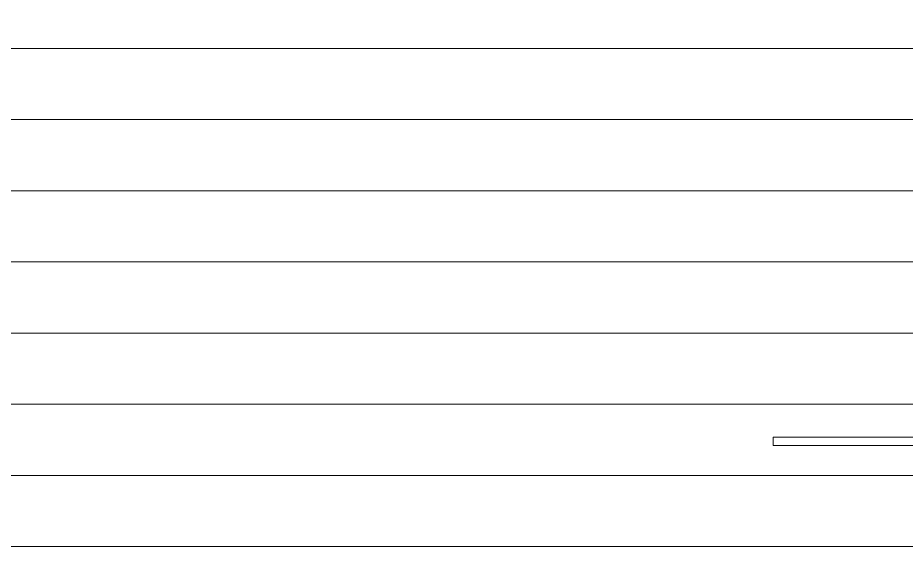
# Model space of a CAD drawing. Header units: inches. Extents: x -1767 to 184, y -1065 to 157.
# Drawn here: x -737.3 to -662.4, y -187.8 to -141.4 of the extents above; entities that cross this region are included whole.
import ezdxf

# ---------------------------------------------------------------- set-up
doc = ezdxf.new("R2010")
doc.units = ezdxf.units.IN
doc.header["$MEASUREMENT"] = 0
doc.layers.add('A-DETL-GENF', color=92, linetype='Continuous', lineweight=9)
doc.layers.add('E-LITE-EQPM', color=33, linetype='Continuous', lineweight=9)

# ---------------------------------------------------------------- blocks, each defined once
blk = doc.blocks.new('WG-P20LDL-Revit-Family - WG-P20LDL-S-2FT-L-835-UNV-S-OD  5_-6135532-FIRST FLOOR')
at = {"layer": 'E-LITE-EQPM'}
for p, q in [((-29.959, -0.35), (-29.959, 0.35)), ((-29.959, 0.35), (29.959, 0.35)), ((29.959, 0.35), (29.959, -0.35)), ((29.959, -0.35), (-29.959, -0.35))]:
    blk.add_line(p, q, dxfattribs=at)

msp = doc.modelspace()

# ---------------------------------------------------------------- hatches: boundary and pattern name
at = {"layer": 'A-DETL-GENF'}
h = msp.add_hatch(dxfattribs=at)
h.set_pattern_fill('FP1_12', style=0, pattern_type=2)
h.set_pattern_definition([(0, (0, 0), (0, 6), [])])
h.paths.add_polyline_path([(-850.187, -314.948), (-830.063, -314.948), (-830.063, -299.793), (-556.779, -299.793), (-556.779, -106.837), (-967.915, -51.624), (-967.915, -314.948), (-962.365, -314.948), (-962.365, -308.8), (-932.365, -308.8), (-932.365, -314.948), (-853.937, -314.948)], flags=0)
h.paths.add_polyline_path([(-751.704, -218.257), (-751.704, -218.257), (-751.652, -218.25)], flags=0)
h.paths.add_polyline_path([(-801.072, -213.424), (-801.072, -213.424), (-801.01, -213.424)], flags=0)

# ---------------------------------------------------------------- block references
at = {"layer": 'E-LITE-EQPM'}
msp.add_blockref('WG-P20LDL-Revit-Family - WG-P20LDL-S-2FT-L-835-UNV-S-OD  5_-6135532-FIRST FLOOR', (-643.647, -177.121), dxfattribs=at)

doc.saveas('drawing.dxf')
